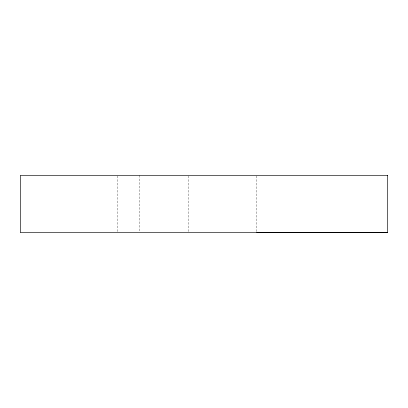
<?xml version="1.0" encoding="UTF-8"?>
<svg xmlns="http://www.w3.org/2000/svg" width="408" height="408" viewBox="0 0 408 408"><rect width="100%" height="100%" fill="white"/><g stroke="black" fill="none" stroke-linecap="round" stroke-linejoin="round"><path stroke-width="0.31" stroke-dasharray="2.04 1.53" d="M256.714 175.95L256.714 232.05M188.384 175.95L188.384 232.05M139.643 175.312L139.643 232.05M117.667 175.95L117.667 232.05"/><path stroke-width="0.61" d="M256.714 232.688L387.6 232.407M387.6 175.312L20.4 175.312L20.4 232.688L387.6 232.688L387.6 175.312"/></g></svg>
